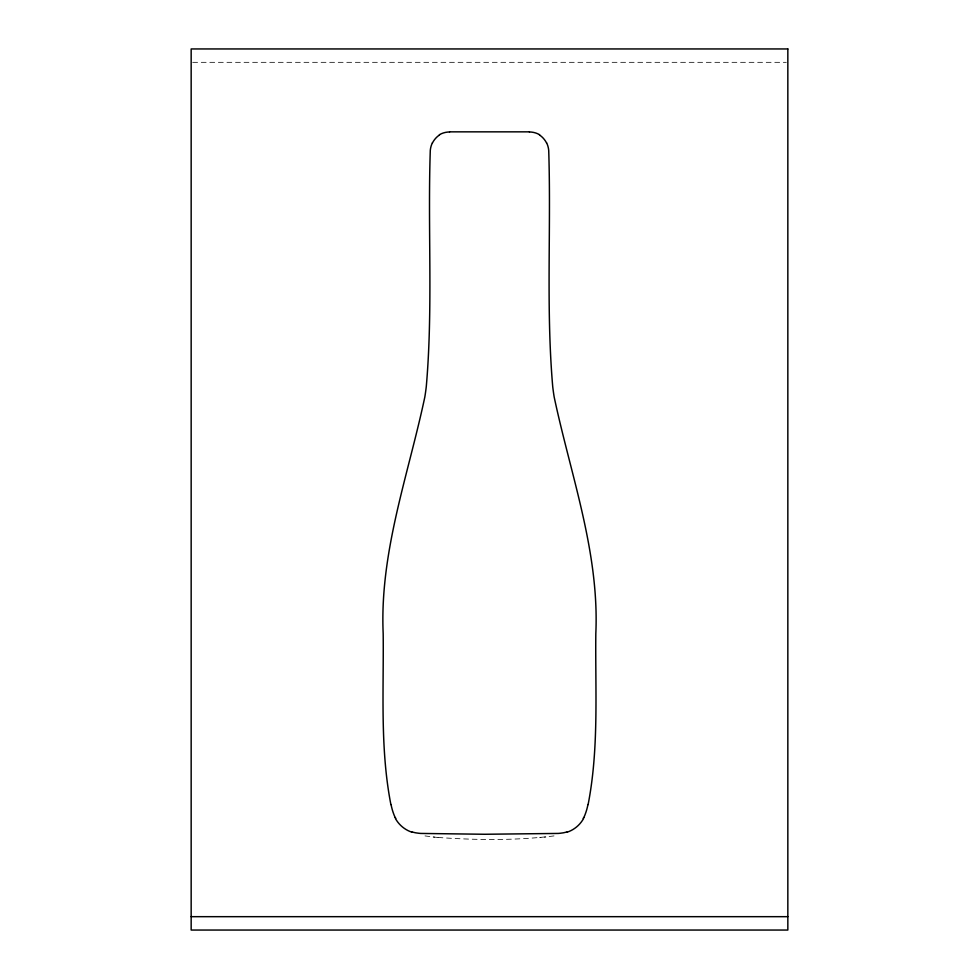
<?xml version="1.0" encoding="UTF-8"?>
<svg xmlns="http://www.w3.org/2000/svg" width="979" height="979" viewBox="0 0 979 979"><rect width="100%" height="100%" fill="white"/><g stroke="black" fill="none" stroke-linecap="round" stroke-linejoin="round"><path stroke-width="0.73" stroke-dasharray="4.89 3.67" d="M554.004 835.919C515.603 840.643 476.651 840.166 438.102 837.473M544.422 837.131L545.866 836.996M539.588 837.596L540.897 837.473M192.692 62.326L786.308 62.326M424.996 835.919L434.578 837.131M433.134 836.996L439.412 837.596"/><path stroke-width="1.47" d="M588.11 804.579C599.05 748.409 595.183 690.574 595.819 633.694C599.454 552.278 570.72 475.329 554.151 396.899A230.236 229.355 0 0 1 552.719 386.607C545.952 308.116 551.214 229.135 548.717 150.497A21.979 21.893 0 0 0 546.649 142.91M583.704 817.538L583.239 818.432M439.571 134.894L438.935 135.347A21.587 21.501 0 0 0 432.449 142.958M566.817 831.942L565.532 832.309A29.333 29.223 0 0 1 563.06 832.86L560.331 833.239A69.57 69.313 0 0 1 558.201 833.435L484.776 834.267L420.799 833.435A69.57 69.313 0 0 1 418.669 833.239L415.94 832.86A29.333 29.223 0 0 1 413.468 832.309L412.183 831.942M449.569 131.847L529.431 131.847M191.162 916.674L787.838 916.674M539.429 134.894L540.065 135.347A21.587 21.501 0 0 1 546.551 142.958M395.761 818.432L395.296 817.538M390.89 804.579C379.95 748.409 383.817 690.574 383.181 633.694C379.546 552.278 408.267 475.317 424.849 396.899A230.236 229.355 0 0 0 426.281 386.607C433.11 308.116 427.652 229.135 430.283 150.497A21.979 21.893 0 0 1 432.351 142.91M529.431 131.981A20.461 20.388 0 0 1 539.551 134.686M587.951 804.554A59.254 59.034 0 0 1 583.827 817.6M583.533 818.591A29.566 29.443 0 0 1 566.914 832.272M412.086 832.272A29.566 29.443 0 0 1 395.467 818.591M395.173 817.6A59.254 59.034 0 0 1 391.049 804.554M439.449 134.686A20.461 20.388 0 0 1 449.569 131.981M787.838 48.95L191.162 48.95L191.162 930.05L787.838 930.05L787.838 48.95"/></g></svg>
